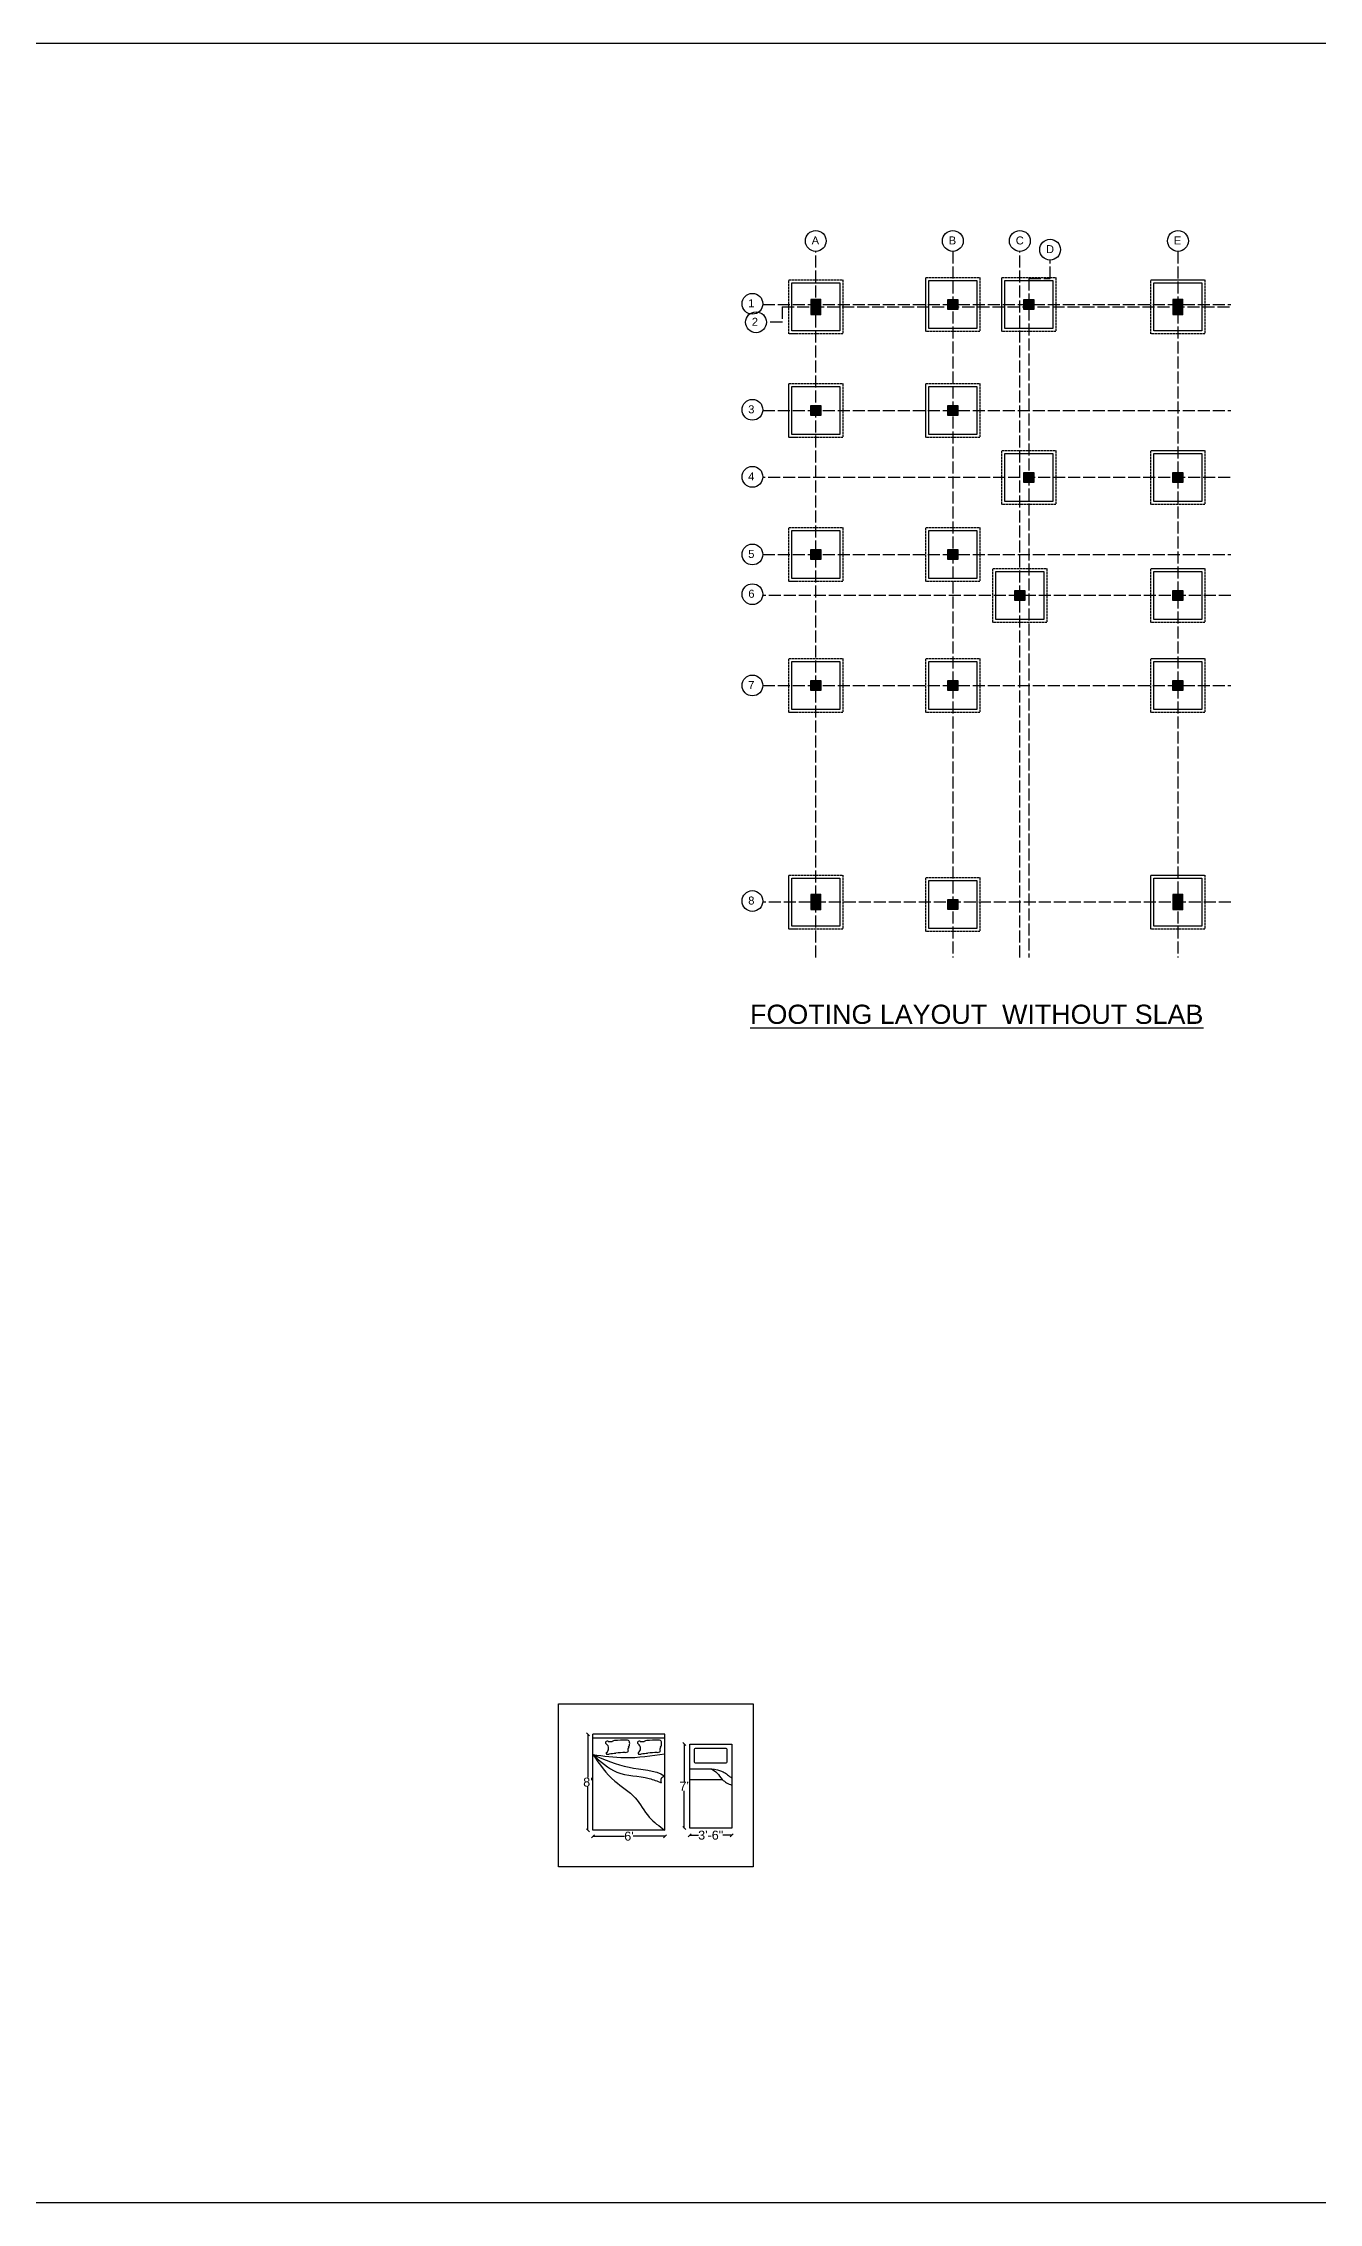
# Model space of a CAD drawing. Header units: inches. Extents: x 1734 to 10776, y 1772 to 3930.
# Drawn here: x 5218 to 6493, y 1772 to 3930 of the extents above; entities that cross this region are included whole.
import ezdxf

# ---------------------------------------------------------------- set-up
doc = ezdxf.new("R2010")
doc.units = ezdxf.units.IN
doc.linetypes.add('ACAD_ISO02W100', pattern=[15, 12, -3])
for name, color, linetype in [('C', 141, 'Continuous'), ('C1', 10, 'Continuous'), ('Naming', 45, 'Continuous')]:
    doc.layers.add(name, color=color, linetype=linetype)
doc.styles.get("Standard").update_dxf_attribs({"font": 'arial.ttf'})
doc.dimstyles.get("Standard").update_dxf_attribs({"dimtxt": 9, "dimasz": 3, "dimexe": 0.18, "dimexo": 0.0625, "dimgap": 0.09, "dimtad": 0, "dimtih": 1, "dimtoh": 1, "dimdec": 0, "dimzin": 0, "dimdsep": 46, "dimlunit": 3, "dimtxsty": 'Standard', "dimblk": 'OBLIQUE', "dimcen": 0.09, "dimse1": 1, "dimse2": 1, "dimclrd": 197, "dimadec": 0, "dimazin": 0, "dimtfac": 1, "dimtdec": 0, "dimtofl": 0, "dimtmove": 0, "dimatfit": 3, "dimfxl": 1, "dimtolj": 1, "dimtzin": 0, "dimarcsym": 0})

# ---------------------------------------------------------------- blocks, each defined once
blk = doc.blocks.new('_Oblique')
at = {"color": 0, "linetype": 'ByBlock', "lineweight": -2}
blk.add_line((-0.5, -0.5), (0.5, 0.5), dxfattribs=at)
blk = doc.blocks.new('*D11')
at = {"color": 197, "lineweight": -2, "transparency": 16777216}
for p, q in [((5762.8, 2240), (5762.8, 2196.7)), ((5762.8, 2144), (5762.8, 2187.3))]:
    blk.add_line(p, q, dxfattribs=at)
at = {"layer": 'Defpoints', "color": 0, "transparency": 16777216}
for p in [(5767.8, 2240), (5762.8, 2144), (5767.8, 2144)]:
    blk.add_point(p, dxfattribs=at)
at = {"color": 197, "lineweight": -2, "transparency": 16777216, "xscale": 3, "yscale": 3, "zscale": 3}
for p, rotation in [((5762.8, 2240), 90), ((5762.8, 2144), 270)]:
    blk.add_blockref('_Oblique', p, dxfattribs=dict(at, rotation=rotation))
at = {"color": 0, "transparency": 16777216, "insert": (5762.8, 2192), "char_height": 9, "attachment_point": 5}
blk.add_mtext("\\A1;8'", dxfattribs=at)
blk = doc.blocks.new('*D12')
at = {"color": 197, "lineweight": -2, "transparency": 16777216}
for p, q in [((5767.8, 2138), (5799.5, 2138)), ((5839.8, 2138), (5808, 2138))]:
    blk.add_line(p, q, dxfattribs=at)
at = {"layer": 'Defpoints', "color": 0, "transparency": 16777216}
for p in [(5767.8, 2144), (5839.8, 2144), (5839.8, 2138)]:
    blk.add_point(p, dxfattribs=at)
at = {"color": 197, "lineweight": -2, "transparency": 16777216, "xscale": 3, "yscale": 3, "zscale": 3, "rotation": 180}
blk.add_blockref('_Oblique', (5767.8, 2138), dxfattribs=at)
at = {"color": 197, "lineweight": -2, "transparency": 16777216, "xscale": 3, "yscale": 3, "zscale": 3}
blk.add_blockref('_Oblique', (5839.8, 2138), dxfattribs=at)
at = {"color": 0, "transparency": 16777216, "insert": (5803.8, 2138), "char_height": 9, "attachment_point": 5}
blk.add_mtext("\\A1;6'", dxfattribs=at)
blk = doc.blocks.new('*D13')
at = {"color": 197, "lineweight": -2, "transparency": 16777216}
for p, q in [((5859, 2230.1), (5859, 2192.7)), ((5859, 2146.1), (5859, 2183.5))]:
    blk.add_line(p, q, dxfattribs=at)
at = {"layer": 'Defpoints', "color": 0, "transparency": 16777216}
for p in [(5859, 2230.1), (5864.5, 2230.1), (5864.5, 2146.1)]:
    blk.add_point(p, dxfattribs=at)
at = {"color": 197, "lineweight": -2, "transparency": 16777216, "xscale": 3, "yscale": 3, "zscale": 3}
for p, rotation in [((5859, 2230.1), 90), ((5859, 2146.1), 270)]:
    blk.add_blockref('_Oblique', p, dxfattribs=dict(at, rotation=rotation))
at = {"color": 0, "transparency": 16777216, "insert": (5859, 2188.1), "char_height": 9, "attachment_point": 5}
blk.add_mtext("\\A1;7'", dxfattribs=at)
blk = doc.blocks.new('*D14')
at = {"color": 197, "lineweight": -2, "transparency": 16777216}
for p, q in [((5864.5, 2139), (5873.4, 2139)), ((5906.5, 2139), (5897.5, 2139))]:
    blk.add_line(p, q, dxfattribs=at)
at = {"layer": 'Defpoints', "color": 0, "transparency": 16777216}
for p in [(5864.5, 2146.1), (5906.5, 2146.1), (5906.5, 2139)]:
    blk.add_point(p, dxfattribs=at)
at = {"color": 197, "lineweight": -2, "transparency": 16777216, "xscale": 3, "yscale": 3, "zscale": 3, "rotation": 180}
blk.add_blockref('_Oblique', (5864.5, 2139), dxfattribs=at)
at = {"color": 197, "lineweight": -2, "transparency": 16777216, "xscale": 3, "yscale": 3, "zscale": 3}
blk.add_blockref('_Oblique', (5906.5, 2139), dxfattribs=at)
at = {"color": 0, "transparency": 16777216, "insert": (5885.5, 2139), "char_height": 9, "attachment_point": 5}
blk.add_mtext('\\A1;3\'-6"', dxfattribs=at)

msp = doc.modelspace()

# ---------------------------------------------------------------- hatches: boundary and pattern name
h = msp.add_hatch(color=1)
h.dxf.hatch_style = 1
h.paths.add_polyline_path([(6122.5, 3674.4), (6122.5, 3664.4), (6132.5, 3664.4), (6132.5, 3674.4)])
h = msp.add_hatch(color=1)
h.dxf.hatch_style = 1
h.paths.add_polyline_path([(6198.5, 3674.4), (6198.5, 3664.4), (6208.5, 3664.4), (6208.5, 3674.4)])
h = msp.add_hatch(color=1)
h.dxf.hatch_style = 1
h.paths.add_polyline_path([(5985.5, 3568.4), (5985.5, 3558.4), (5995.5, 3558.4), (5995.5, 3568.4)])
h = msp.add_hatch(color=1)
h.dxf.hatch_style = 1
h.paths.add_polyline_path([(6122.5, 3568.4), (6122.5, 3558.4), (6132.5, 3558.4), (6132.5, 3568.4)])
h = msp.add_hatch(color=1)
h.dxf.hatch_style = 1
h.paths.add_polyline_path([(6198.5, 3501.4), (6198.5, 3491.4), (6208.5, 3491.4), (6208.5, 3501.4)])
h = msp.add_hatch(color=1)
h.dxf.hatch_style = 1
h.paths.add_polyline_path([(6347.5, 3501.4), (6347.5, 3491.4), (6357.5, 3491.4), (6357.5, 3501.4)])
h = msp.add_hatch(color=1)
h.dxf.hatch_style = 1
h.paths.add_polyline_path([(5985.5, 3424.4), (5985.5, 3414.4), (5995.5, 3414.4), (5995.5, 3424.4)])
h = msp.add_hatch(color=1)
h.dxf.hatch_style = 1
h.paths.add_polyline_path([(6122.5, 3424.4), (6122.5, 3414.4), (6132.5, 3414.4), (6132.5, 3424.4)])
h = msp.add_hatch(color=1)
h.dxf.hatch_style = 1
h.paths.add_polyline_path([(6189.5, 3383.4), (6189.5, 3373.4), (6199.5, 3373.4), (6199.5, 3383.4)])
h = msp.add_hatch(color=1)
h.dxf.hatch_style = 1
h.paths.add_polyline_path([(6347.5, 3383.4), (6347.5, 3373.4), (6357.5, 3373.4), (6357.5, 3383.4)])
h = msp.add_hatch(color=1)
h.dxf.hatch_style = 1
h.paths.add_polyline_path([(5985.5, 3293.4), (5985.5, 3283.4), (5995.5, 3283.4), (5995.5, 3293.4)])
h = msp.add_hatch(color=1)
h.dxf.hatch_style = 1
h.paths.add_polyline_path([(6122.5, 3293.4), (6122.5, 3283.4), (6132.5, 3283.4), (6132.5, 3293.4)])
h = msp.add_hatch(color=1)
h.dxf.hatch_style = 1
h.paths.add_polyline_path([(6347.5, 3293.4), (6347.5, 3283.4), (6357.5, 3283.4), (6357.5, 3293.4)])
h = msp.add_hatch(color=1)
h.dxf.hatch_style = 1
h.paths.add_polyline_path([(6122.5, 3074.4), (6122.5, 3064.4), (6132.5, 3064.4), (6132.5, 3074.4)])
at = {"layer": 'C'}
h = msp.add_hatch(color=256, dxfattribs=at)
h.dxf.hatch_style = 1
h.paths.add_polyline_path([(5995.5, 3674.4), (5985.5, 3674.4), (5985.5, 3659.4), (5995.5, 3659.4)])
h = msp.add_hatch(color=256, dxfattribs=at)
h.dxf.hatch_style = 1
h.paths.add_polyline_path([(6357.5, 3674.4), (6347.5, 3674.4), (6347.5, 3659.4), (6357.5, 3659.4)])
h = msp.add_hatch(color=256, dxfattribs=at)
h.dxf.hatch_style = 1
h.paths.add_polyline_path([(5995.5, 3079.4), (5985.5, 3079.4), (5985.5, 3064.4), (5995.5, 3064.4)])
h = msp.add_hatch(color=256, dxfattribs=at)
h.dxf.hatch_style = 1
h.paths.add_polyline_path([(6357.5, 3079.4), (6347.5, 3079.4), (6347.5, 3064.4), (6357.5, 3064.4)])

# ---------------------------------------------------------------- linework, layer by layer
at = {"linetype": 'ACAD_ISO02W100'}
for p, q in [((5990.5, 3016.4), (5990.5, 3722.4)), ((6127.5, 3722.4), (6127.5, 3016.4)), ((6194.5, 3016.4), (6194.5, 3722.4)), ((6224.7, 3695.4), (6224.7, 3713.8)), ((6352.5, 3722.4), (6352.5, 3016.4)), ((6203.5, 3695.4), (6203.5, 3016.4)), ((6203.5, 3695.4), (6224.7, 3695.4)), ((5937.5, 3669.4), (6405.5, 3669.4)), ((5957, 3651.5), (5941.1, 3651.5)), ((5957, 3666.9), (6405.5, 3666.9)), ((5957, 3666.9), (5957, 3651.5)), ((5937.5, 3563.4), (6405.5, 3563.4)), ((6404.8, 3496.4), (5937.5, 3496.4)), ((5937.5, 3419.4), (6405.5, 3419.4)), ((6405.5, 3378.4), (5937.5, 3378.4)), ((5937.5, 3288.4), (6405.5, 3288.4)), ((6405.5, 3071.9), (5937.5, 3071.9))]:
    msp.add_line(p, q, dxfattribs=at)
for p, q in [((5839.8, 2240), (5767.8, 2240)), ((5767.8, 2144), (5767.8, 2240)), ((5839.8, 2236), (5767.8, 2236)), ((5839.8, 2144), (5839.8, 2240)), ((5864.5, 2146.1), (5864.5, 2230.1)), ((5864.5, 2230.1), (5906.5, 2230.1)), ((5906.5, 2230.1), (5906.5, 2146.1)), ((5864.5, 2205.4), (5886.3, 2205.4)), ((5864.5, 2194.7), (5897.1, 2194.7)), ((5839.8, 2144), (5767.8, 2144)), ((5906.5, 2146.1), (5864.5, 2146.1))]:
    msp.add_line(p, q)
for points in [[(1733.7, 3930.5), (10775.8, 3930.5), (10775.8, 1771.5), (1733.7, 1771.5)], [(6103.5, 3693.4), (6151.5, 3693.4), (6151.5, 3645.4), (6103.5, 3645.4)], [(6179.5, 3693.4), (6227.5, 3693.4), (6227.5, 3645.4), (6179.5, 3645.4)], [(5966.5, 3690.9), (6014.5, 3690.9), (6014.5, 3642.9), (5966.5, 3642.9)], [(6328.5, 3690.9), (6376.5, 3690.9), (6376.5, 3642.9), (6328.5, 3642.9)], [(5966.5, 3587.4), (6014.5, 3587.4), (6014.5, 3539.4), (5966.5, 3539.4)], [(6103.5, 3587.4), (6151.5, 3587.4), (6151.5, 3539.4), (6103.5, 3539.4)], [(6179.5, 3520.4), (6227.5, 3520.4), (6227.5, 3472.4), (6179.5, 3472.4)], [(6328.5, 3520.4), (6376.5, 3520.4), (6376.5, 3472.4), (6328.5, 3472.4)], [(5966.5, 3443.4), (6014.5, 3443.4), (6014.5, 3395.4), (5966.5, 3395.4)], [(6103.5, 3443.4), (6151.5, 3443.4), (6151.5, 3395.4), (6103.5, 3395.4)], [(6170.5, 3402.4), (6218.5, 3402.4), (6218.5, 3354.4), (6170.5, 3354.4)], [(6328.5, 3402.4), (6376.5, 3402.4), (6376.5, 3354.4), (6328.5, 3354.4)], [(5966.5, 3312.4), (6014.5, 3312.4), (6014.5, 3264.4), (5966.5, 3264.4)], [(6103.5, 3312.4), (6151.5, 3312.4), (6151.5, 3264.4), (6103.5, 3264.4)], [(6328.5, 3312.4), (6376.5, 3312.4), (6376.5, 3264.4), (6328.5, 3264.4)], [(5966.5, 3095.9), (6014.5, 3095.9), (6014.5, 3047.9), (5966.5, 3047.9)], [(6103.5, 3093.4), (6151.5, 3093.4), (6151.5, 3045.4), (6103.5, 3045.4)], [(6328.5, 3095.9), (6376.5, 3095.9), (6376.5, 3047.9), (6328.5, 3047.9)], [(5733.4, 2270.4), (5927.9, 2270.4), (5927.9, 2107.5), (5733.4, 2107.5)]]:
    msp.add_lwpolyline(points, close=True)
at = {"color": 40, "linetype": 'ACAD_ISO02W100', "ltscale": 0.2, "true_color": 0xf8d731}
for points in [[(5963.5, 3693.9), (6017.5, 3693.9), (6017.5, 3639.9), (5963.5, 3639.9)], [(6100.5, 3696.4), (6154.5, 3696.4), (6154.5, 3642.4), (6100.5, 3642.4)], [(6176.5, 3696.4), (6230.5, 3696.4), (6230.5, 3642.4), (6176.5, 3642.4)], [(6325.5, 3693.9), (6379.5, 3693.9), (6379.5, 3639.9), (6325.5, 3639.9)], [(5963.5, 3590.4), (6017.5, 3590.4), (6017.5, 3536.4), (5963.5, 3536.4)], [(6100.5, 3590.4), (6154.5, 3590.4), (6154.5, 3536.4), (6100.5, 3536.4)], [(6176.5, 3523.4), (6230.5, 3523.4), (6230.5, 3469.4), (6176.5, 3469.4)], [(6325.5, 3523.4), (6379.5, 3523.4), (6379.5, 3469.4), (6325.5, 3469.4)], [(5963.5, 3446.4), (6017.5, 3446.4), (6017.5, 3392.4), (5963.5, 3392.4)], [(6100.5, 3446.4), (6154.5, 3446.4), (6154.5, 3392.4), (6100.5, 3392.4)], [(6167.5, 3405.4), (6221.5, 3405.4), (6221.5, 3351.4), (6167.5, 3351.4)], [(6325.5, 3405.4), (6379.5, 3405.4), (6379.5, 3351.4), (6325.5, 3351.4)], [(5963.5, 3315.4), (6017.5, 3315.4), (6017.5, 3261.4), (5963.5, 3261.4)], [(6100.5, 3315.4), (6154.5, 3315.4), (6154.5, 3261.4), (6100.5, 3261.4)], [(6325.5, 3315.4), (6379.5, 3315.4), (6379.5, 3261.4), (6325.5, 3261.4)], [(5963.5, 3098.9), (6017.5, 3098.9), (6017.5, 3044.9), (5963.5, 3044.9)], [(6100.5, 3096.4), (6154.5, 3096.4), (6154.5, 3042.4), (6100.5, 3042.4)], [(6325.5, 3098.9), (6379.5, 3098.9), (6379.5, 3044.9), (6325.5, 3044.9)]]:
    msp.add_lwpolyline(points, close=True, dxfattribs=at)
at = {"linetype": 'ByBlock'}
msp.add_lwpolyline([(5901.8, 2212.8, -0.414214), (5899.9, 2210.9), (5871.1, 2210.9, -0.414214), (5869.2, 2212.8), (5869.2, 2224.2, -0.414214), (5871.1, 2226.1), (5899.9, 2226.1, -0.414214), (5901.8, 2224.2)], format="xyb", close=True, dxfattribs=at)
for centre in [(5990.5, 3732.8), (6127.5, 3732.8), (6194.5, 3732.8), (6352.5, 3732.8), (6224.7, 3724.1), (5927.2, 3670), (5930.8, 3651.5), (5927.2, 3564), (5927.2, 3497), (5927.2, 3419.4), (5927.2, 3379.6), (5927.2, 3288.4), (5927.2, 3072.9)]:
    msp.add_circle(centre, 10.4)
for centre, radius, start, end in [((5781.9, 2231.6), 1.48, 87.362, 236.0406), ((5778, 2225.8), 5.51, 356.2261, 56.0406), ((5778.6, 2225.8), 4.91, 304.2452, 356.2261), ((5781.8, 2230.5), 2.65, 63.8484, 87.362), ((5784.3, 2250.3), 17.7, 268.8407, 278.5457), ((5792.7, 2219.1), 14.9, 102.2357, 112.8076), ((5801.2, 2086.8), 147.3, 90, 94.5416), ((5801.2, 2229.2), 4.92, 64.9662, 90), ((5809, 2223.8), 6.28, 150.4741, 169.3821), ((5805.6, 2224.5), 2.83, 169.3821, 205.9222), ((5802.5, 2232), 1.84, 12.5288, 64.9662), ((5796.8, 2230.7), 7.7, 330.4741, 347.5392), ((5796.9, 2230.7), 7.66, 347.5392, 12.5288), ((5813.8, 2231.6), 1.48, 87.362, 236.0406), ((5809.9, 2225.8), 5.51, 356.2261, 56.0406), ((5810.5, 2225.8), 4.91, 304.2452, 356.2261), ((5813.8, 2230.5), 2.65, 63.8484, 87.362), ((5816.3, 2250.3), 17.7, 268.8407, 278.5457), ((5824.7, 2219.1), 14.9, 102.2357, 112.8076), ((5833.2, 2086.8), 147.3, 90, 94.5416), ((5833.2, 2229.2), 4.92, 64.9662, 90), ((5837.5, 2224.5), 2.83, 169.3821, 205.9222), ((5840.9, 2223.8), 6.28, 150.4741, 169.3821), ((5834.5, 2232), 1.84, 12.5288, 64.9662), ((5828.8, 2230.7), 7.7, 330.4741, 347.5392), ((5828.8, 2230.7), 7.66, 347.5392, 12.5288), ((5781.9, 2220.9), 1.02, 124.2452, 271.8422), ((5781.3, 2238.7), 18.8, 271.8422, 278.2581), ((5810.7, 2036.3), 185.6, 96.2176, 98.2581), ((5800.1, 2162.1), 59.6, 90.0836, 99.2158), ((5800, 2227.1), 5.43, 270.0537, 300.6303), ((5802.5, 2222.9), 0.606, 300.6303, 25.9222), ((5813.9, 2220.9), 1.02, 124.2452, 271.8422), ((5813.3, 2238.7), 18.8, 271.8422, 278.2581), ((5842.6, 2036.3), 185.6, 96.2176, 98.2581), ((5832.1, 2162.1), 59.6, 90.0836, 99.2158), ((5832, 2227.1), 5.43, 270.0537, 300.6303), ((5834.4, 2222.9), 0.606, 300.6303, 25.9222)]:
    msp.add_arc(centre, radius, start, end)
for points in [[(5783, 2232.8), (5783.5, 2232.6), (5784, 2232.6)], [(5814.9, 2232.8), (5815.5, 2232.6), (5815.9, 2232.6)], [(5767.8, 2219.6), (5799.7, 2216.6), (5839.8, 2220.4)], [(5767.8, 2219.6), (5789.7, 2193), (5810, 2176.4), (5824.1, 2157.1), (5839.8, 2144)], [(5767.8, 2219.6), (5791.8, 2202.1), (5824, 2195.7), (5836, 2191.5)], [(5886.3, 2205.4), (5891.8, 2201.3), (5897.1, 2194.7), (5906.5, 2189)], [(5886.3, 2205.4), (5897.9, 2202.4), (5906.5, 2196)], [(5839.8, 2198), (5836, 2195.7), (5836, 2191.5)]]:
    msp.add_spline(points, degree=3)
msp.add_open_spline([(5767.8, 2219.6), (5779.5, 2214.5), (5802.4, 2204.4), (5829.5, 2204.7), (5839.8, 2198)], degree=3, knots=[0, 0, 0, 0, 38.265044, 75.270979, 75.270979, 75.270979, 75.270979])
at = {"layer": 'C'}
for p, q in [((5995.5, 3674.4), (5985.5, 3659.4)), ((5985.5, 3674.4), (5995.5, 3659.4)), ((5995.5, 3674.4), (5985.5, 3659.4)), ((5985.5, 3674.4), (5995.5, 3659.4)), ((6357.5, 3674.4), (6347.5, 3659.4)), ((6347.5, 3674.4), (6357.5, 3659.4)), ((6357.5, 3674.4), (6347.5, 3659.4)), ((6347.5, 3674.4), (6357.5, 3659.4)), ((5995.5, 3079.4), (5985.5, 3064.4)), ((5985.5, 3079.4), (5995.5, 3064.4)), ((5995.5, 3079.4), (5985.5, 3064.4)), ((5985.5, 3079.4), (5995.5, 3064.4)), ((6357.5, 3079.4), (6347.5, 3064.4)), ((6347.5, 3079.4), (6357.5, 3064.4)), ((6357.5, 3079.4), (6347.5, 3064.4)), ((6347.5, 3079.4), (6357.5, 3064.4))]:
    msp.add_line(p, q, dxfattribs=at)
for points in [[(5985.5, 3659.4), (5995.5, 3659.4), (5995.5, 3674.4), (5985.5, 3674.4)], [(5985.5, 3659.4), (5995.5, 3659.4), (5995.5, 3674.4), (5985.5, 3674.4)], [(5985.5, 3659.4), (5995.5, 3659.4), (5995.5, 3674.4), (5985.5, 3674.4)], [(6347.5, 3659.4), (6357.5, 3659.4), (6357.5, 3674.4), (6347.5, 3674.4)], [(6347.5, 3659.4), (6357.5, 3659.4), (6357.5, 3674.4), (6347.5, 3674.4)], [(6347.5, 3659.4), (6357.5, 3659.4), (6357.5, 3674.4), (6347.5, 3674.4)], [(5985.5, 3064.4), (5995.5, 3064.4), (5995.5, 3079.4), (5985.5, 3079.4)], [(5985.5, 3064.4), (5995.5, 3064.4), (5995.5, 3079.4), (5985.5, 3079.4)], [(5985.5, 3064.4), (5995.5, 3064.4), (5995.5, 3079.4), (5985.5, 3079.4)], [(6347.5, 3064.4), (6357.5, 3064.4), (6357.5, 3079.4), (6347.5, 3079.4)], [(6347.5, 3064.4), (6357.5, 3064.4), (6357.5, 3079.4), (6347.5, 3079.4)], [(6347.5, 3064.4), (6357.5, 3064.4), (6357.5, 3079.4), (6347.5, 3079.4)]]:
    msp.add_lwpolyline(points, close=True, dxfattribs=at)
at = {"layer": 'C1'}
for p, q in [((6122.5, 3674.4), (6132.5, 3664.4)), ((6132.5, 3674.4), (6122.5, 3664.4)), ((6122.5, 3674.4), (6132.5, 3664.4)), ((6132.5, 3674.4), (6122.5, 3664.4)), ((6198.5, 3674.4), (6208.5, 3664.4)), ((6208.5, 3674.4), (6198.5, 3664.4)), ((6198.5, 3674.4), (6208.5, 3664.4)), ((6208.5, 3674.4), (6198.5, 3664.4)), ((5985.5, 3568.4), (5995.5, 3558.4)), ((5995.5, 3568.4), (5985.5, 3558.4)), ((5985.5, 3568.4), (5995.5, 3558.4)), ((5995.5, 3568.4), (5985.5, 3558.4)), ((6122.5, 3568.4), (6132.5, 3558.4)), ((6132.5, 3568.4), (6122.5, 3558.4)), ((6122.5, 3568.4), (6132.5, 3558.4)), ((6132.5, 3568.4), (6122.5, 3558.4)), ((6198.5, 3501.4), (6208.5, 3491.4)), ((6208.5, 3501.4), (6198.5, 3491.4)), ((6198.5, 3501.4), (6208.5, 3491.4)), ((6208.5, 3501.4), (6198.5, 3491.4)), ((6347.5, 3501.4), (6357.5, 3491.4)), ((6357.5, 3501.4), (6347.5, 3491.4)), ((6347.5, 3501.4), (6357.5, 3491.4)), ((6357.5, 3501.4), (6347.5, 3491.4)), ((5985.5, 3424.4), (5995.5, 3414.4)), ((5995.5, 3424.4), (5985.5, 3414.4)), ((5985.5, 3424.4), (5995.5, 3414.4)), ((5995.5, 3424.4), (5985.5, 3414.4)), ((6122.5, 3424.4), (6132.5, 3414.4)), ((6132.5, 3424.4), (6122.5, 3414.4)), ((6122.5, 3424.4), (6132.5, 3414.4)), ((6132.5, 3424.4), (6122.5, 3414.4)), ((6189.5, 3383.4), (6199.5, 3373.4)), ((6199.5, 3383.4), (6189.5, 3373.4)), ((6189.5, 3383.4), (6199.5, 3373.4)), ((6199.5, 3383.4), (6189.5, 3373.4)), ((6347.5, 3383.4), (6357.5, 3373.4)), ((6357.5, 3383.4), (6347.5, 3373.4)), ((6347.5, 3383.4), (6357.5, 3373.4)), ((6357.5, 3383.4), (6347.5, 3373.4)), ((5985.5, 3293.4), (5995.5, 3283.4)), ((5995.5, 3293.4), (5985.5, 3283.4)), ((5985.5, 3293.4), (5995.5, 3283.4)), ((5995.5, 3293.4), (5985.5, 3283.4)), ((6122.5, 3293.4), (6132.5, 3283.4)), ((6132.5, 3293.4), (6122.5, 3283.4)), ((6122.5, 3293.4), (6132.5, 3283.4)), ((6132.5, 3293.4), (6122.5, 3283.4)), ((6347.5, 3293.4), (6357.5, 3283.4)), ((6357.5, 3293.4), (6347.5, 3283.4)), ((6347.5, 3293.4), (6357.5, 3283.4)), ((6357.5, 3293.4), (6347.5, 3283.4)), ((6122.5, 3074.4), (6132.5, 3064.4)), ((6132.5, 3074.4), (6122.5, 3064.4))]:
    msp.add_line(p, q, dxfattribs=at)
for points in [[(6132.5, 3664.4), (6122.5, 3664.4), (6122.5, 3674.4), (6132.5, 3674.4)], [(6132.5, 3664.4), (6122.5, 3664.4), (6122.5, 3674.4), (6132.5, 3674.4)], [(6132.5, 3664.4), (6122.5, 3664.4), (6122.5, 3674.4), (6132.5, 3674.4)], [(6208.5, 3664.4), (6198.5, 3664.4), (6198.5, 3674.4), (6208.5, 3674.4)], [(6208.5, 3664.4), (6198.5, 3664.4), (6198.5, 3674.4), (6208.5, 3674.4)], [(6208.5, 3664.4), (6198.5, 3664.4), (6198.5, 3674.4), (6208.5, 3674.4)], [(5995.5, 3558.4), (5985.5, 3558.4), (5985.5, 3568.4), (5995.5, 3568.4)], [(5995.5, 3558.4), (5985.5, 3558.4), (5985.5, 3568.4), (5995.5, 3568.4)], [(5995.5, 3558.4), (5985.5, 3558.4), (5985.5, 3568.4), (5995.5, 3568.4)], [(6132.5, 3558.4), (6122.5, 3558.4), (6122.5, 3568.4), (6132.5, 3568.4)], [(6132.5, 3558.4), (6122.5, 3558.4), (6122.5, 3568.4), (6132.5, 3568.4)], [(6132.5, 3558.4), (6122.5, 3558.4), (6122.5, 3568.4), (6132.5, 3568.4)], [(6208.5, 3491.4), (6198.5, 3491.4), (6198.5, 3501.4), (6208.5, 3501.4)], [(6208.5, 3491.4), (6198.5, 3491.4), (6198.5, 3501.4), (6208.5, 3501.4)], [(6208.5, 3491.4), (6198.5, 3491.4), (6198.5, 3501.4), (6208.5, 3501.4)], [(6357.5, 3491.4), (6347.5, 3491.4), (6347.5, 3501.4), (6357.5, 3501.4)], [(6357.5, 3491.4), (6347.5, 3491.4), (6347.5, 3501.4), (6357.5, 3501.4)], [(6357.5, 3491.4), (6347.5, 3491.4), (6347.5, 3501.4), (6357.5, 3501.4)], [(5995.5, 3414.4), (5985.5, 3414.4), (5985.5, 3424.4), (5995.5, 3424.4)], [(5995.5, 3414.4), (5985.5, 3414.4), (5985.5, 3424.4), (5995.5, 3424.4)], [(5995.5, 3414.4), (5985.5, 3414.4), (5985.5, 3424.4), (5995.5, 3424.4)], [(6132.5, 3414.4), (6122.5, 3414.4), (6122.5, 3424.4), (6132.5, 3424.4)], [(6132.5, 3414.4), (6122.5, 3414.4), (6122.5, 3424.4), (6132.5, 3424.4)], [(6132.5, 3414.4), (6122.5, 3414.4), (6122.5, 3424.4), (6132.5, 3424.4)], [(6199.5, 3373.4), (6189.5, 3373.4), (6189.5, 3383.4), (6199.5, 3383.4)], [(6199.5, 3373.4), (6189.5, 3373.4), (6189.5, 3383.4), (6199.5, 3383.4)], [(6199.5, 3373.4), (6189.5, 3373.4), (6189.5, 3383.4), (6199.5, 3383.4)], [(6357.5, 3373.4), (6347.5, 3373.4), (6347.5, 3383.4), (6357.5, 3383.4)], [(6357.5, 3373.4), (6347.5, 3373.4), (6347.5, 3383.4), (6357.5, 3383.4)], [(6357.5, 3373.4), (6347.5, 3373.4), (6347.5, 3383.4), (6357.5, 3383.4)], [(5995.5, 3283.4), (5985.5, 3283.4), (5985.5, 3293.4), (5995.5, 3293.4)], [(5995.5, 3283.4), (5985.5, 3283.4), (5985.5, 3293.4), (5995.5, 3293.4)], [(5995.5, 3283.4), (5985.5, 3283.4), (5985.5, 3293.4), (5995.5, 3293.4)], [(6132.5, 3283.4), (6122.5, 3283.4), (6122.5, 3293.4), (6132.5, 3293.4)], [(6132.5, 3283.4), (6122.5, 3283.4), (6122.5, 3293.4), (6132.5, 3293.4)], [(6132.5, 3283.4), (6122.5, 3283.4), (6122.5, 3293.4), (6132.5, 3293.4)], [(6357.5, 3283.4), (6347.5, 3283.4), (6347.5, 3293.4), (6357.5, 3293.4)], [(6357.5, 3283.4), (6347.5, 3283.4), (6347.5, 3293.4), (6357.5, 3293.4)], [(6357.5, 3283.4), (6347.5, 3283.4), (6347.5, 3293.4), (6357.5, 3293.4)], [(6132.5, 3064.4), (6122.5, 3064.4), (6122.5, 3074.4), (6132.5, 3074.4)], [(6132.5, 3064.4), (6122.5, 3064.4), (6122.5, 3074.4), (6132.5, 3074.4)]]:
    msp.add_lwpolyline(points, close=True, dxfattribs=at)

# ---------------------------------------------------------------- texts
at = {"char_height": 8, "attachment_point": 1}
for s, insert in [('A', (5986.4, 3737.3)), ('B', (6123.4, 3737.3)), ('C', (6190.4, 3737.3)), ('E', (6348.4, 3737.3)), ('D', (6220.6, 3728.6)), ('1', (5923, 3674.5)), ('2', (5926.6, 3656)), ('3', (5923, 3568.5)), ('4', (5923, 3501.5)), ('5', (5923, 3423.9)), ('6', (5923.1, 3384.1)), ('7', (5923, 3292.9)), ('8', (5923, 3077.4))]:
    msp.add_mtext_dynamic_manual_height_columns(s, width=672.189, gutter_width=40, heights=[0], dxfattribs=dict(at, insert=insert))
at = {"layer": 'Naming', "insert": (5924.9, 2969.3), "char_height": 19.2, "attachment_point": 1}
msp.add_mtext_dynamic_manual_height_columns('{\\LFOOTING LAYOUT  WITHOUT SLAB}', width=6381.972, gutter_width=96, heights=[0], dxfattribs=at)

# ---------------------------------------------------------------- dimensions: what is measured, and where the dimension line sits
for base, p1, p2, picture, middle in [((5762.8, 2144), (5767.8, 2240), (5767.8, 2144), '*D11', (5762.8, 2192)), ((5859, 2230.1), (5864.5, 2146.1), (5864.5, 2230.1), '*D13', (5859, 2188.1))]:
    dim = msp.add_linear_dim(base=base, p1=p1, p2=p2, angle=90, dimstyle='Standard')
    dim.commit()
    dim.dimension.update_dxf_attribs({"geometry": picture, "text_midpoint": middle})
for base, p1, p2, picture, middle in [((5839.8, 2138), (5767.8, 2144), (5839.8, 2144), '*D12', (5803.8, 2138)), ((5906.5, 2139), (5864.5, 2146.1), (5906.5, 2146.1), '*D14', (5885.5, 2139))]:
    dim = msp.add_linear_dim(base=base, p1=p1, p2=p2, dimstyle='Standard')
    dim.commit()
    dim.dimension.update_dxf_attribs({"geometry": picture, "text_midpoint": middle})

doc.saveas('drawing.dxf')
